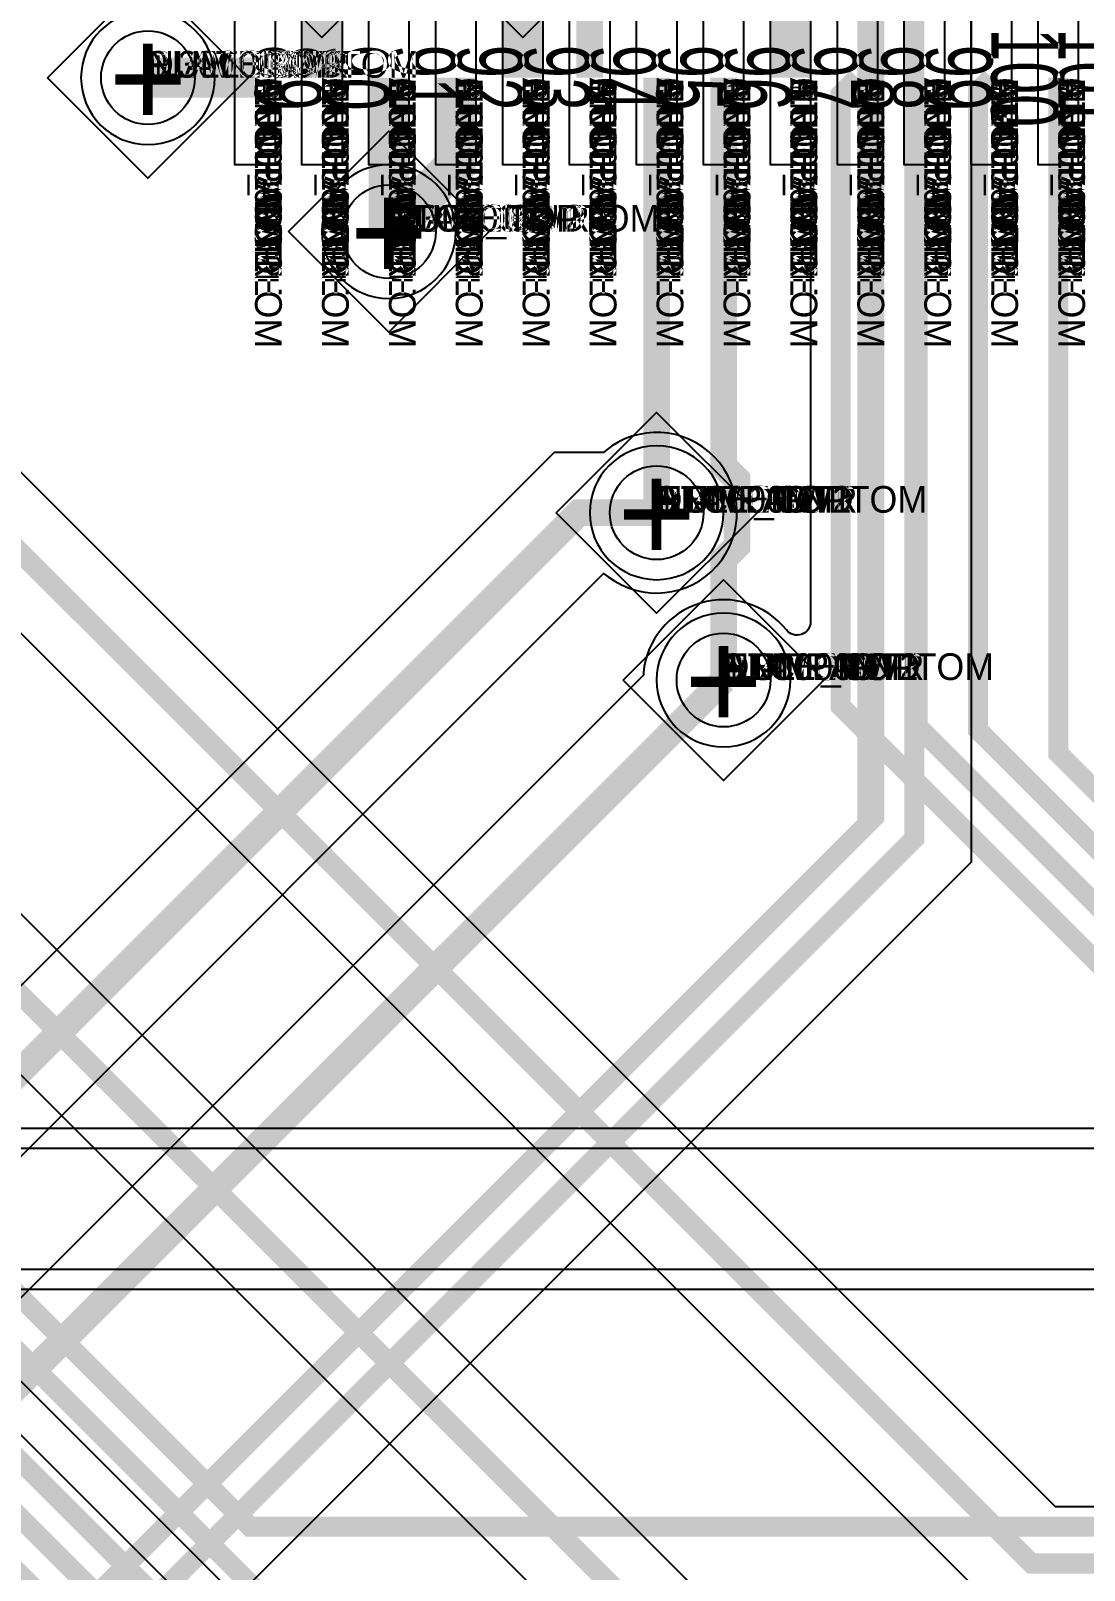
# Model space of a CAD drawing. Extents: x 0 to 323, y 0 to 320.
# Drawn here: x 97.72 to 105.59, y 30.75 to 42.25 of the extents above; entities that cross this region are included whole.
import ezdxf
from ezdxf.enums import TextEntityAlignment as Align

# ---------------------------------------------------------------- set-up
doc = ezdxf.new("R2010")
doc.units = 0
doc.header["$MEASUREMENT"] = 0
doc.layers.get('0').update_dxf_attribs({"linetype": 'CONTINUOUS'})
for name, color, linetype in [('CDN_FIGURES', 7, 'CONTINUOUS'), ('ETCH_BOTTOM', 7, 'CONTINUOUS'), ('ETCH_GND', 3, 'CONTINUOUS'), ('ETCH_INT1', 4, 'CONTINUOUS'), ('ETCH_INT2', 5, 'CONTINUOUS'), ('ETCH_PWR', 6, 'CONTINUOUS'), ('ETCH_TOP', 2, 'CONTINUOUS'), ('MANUFACTURING_NCLEGEND-1-6', 8, 'CONTINUOUS'), ('PACKAGE_GEOMETRY_PIN_NUMBER', 9, 'CONTINUOUS')]:
    doc.layers.add(name, color=color, linetype=linetype)

# ---------------------------------------------------------------- blocks, each defined once
blk = doc.blocks.new('PAD_INFO')
for tag in ['SHAPE_TYPE', 'PAD_HEIGHT', 'PAD_LAYER', 'PAD_TYPE', 'PAD_WIDTH']:
    blk.add_attdef(tag, (0, 0), '', height=0.2)
at = {"flags": 2}
blk.add_attdef('CDN_TYPE', (0, 0), '', height=0.2, dxfattribs=at)
blk = doc.blocks.new('DRILL_INFO')
at = {"flags": 2}
blk.add_attdef('CDN_TYPE', (0, 0), '', height=0.2, dxfattribs=at)
for tag in ['FSHAPE', 'FCHAR', 'DRILL_HEIGHT', 'DIAMETER', 'PLATED', 'DRILL_WIDTH']:
    blk.add_attdef(tag, (0, 0), '', height=0.2)
blk = doc.blocks.new('VIA0700X0300')
at = {"layer": 'ETCH_BOTTOM'}
blk.add_circle((0, 0), 0.35, dxfattribs=at)
at = {"layer": 'ETCH_GND'}
blk.add_circle((0, 0), 0.35, dxfattribs=at)
at = {"layer": 'ETCH_INT1'}
blk.add_circle((0, 0), 0.35, dxfattribs=at)
at = {"layer": 'ETCH_INT2'}
blk.add_circle((0, 0), 0.35, dxfattribs=at)
at = {"layer": 'ETCH_PWR'}
blk.add_circle((0, 0), 0.35, dxfattribs=at)
at = {"layer": 'ETCH_TOP'}
blk.add_circle((0, 0), 0.35, dxfattribs=at)
ref = blk.add_blockref('PAD_INFO', (0, 0))
ref.add_attrib('PAD_LAYER', 'ETCH_TOP', (0, 0), dxfattribs={"height": 0.2})
ref.add_attrib('SHAPE_TYPE', 'NULL', (0, 0), dxfattribs={"height": 0.2})
ref.add_attrib('PAD_TYPE', 'ANTIPAD', (0, 0), dxfattribs={"height": 0.2})
ref.add_attrib('PAD_WIDTH', '0.000000', (0, 0), dxfattribs={"height": 0.2})
ref.add_attrib('PAD_HEIGHT', '0.000000', (0, 0), dxfattribs={"height": 0.2})
ref = blk.add_blockref('PAD_INFO', (0, 0))
ref.add_attrib('PAD_LAYER', 'ETCH_GND', (0, 0), dxfattribs={"height": 0.2})
ref.add_attrib('SHAPE_TYPE', 'NULL', (0, 0), dxfattribs={"height": 0.2})
ref.add_attrib('PAD_TYPE', 'ANTIPAD', (0, 0), dxfattribs={"height": 0.2})
ref.add_attrib('PAD_WIDTH', '0.000000', (0, 0), dxfattribs={"height": 0.2})
ref.add_attrib('PAD_HEIGHT', '0.000000', (0, 0), dxfattribs={"height": 0.2})
ref = blk.add_blockref('PAD_INFO', (0, 0))
ref.add_attrib('PAD_LAYER', 'ETCH_INT1', (0, 0), dxfattribs={"height": 0.2})
ref.add_attrib('SHAPE_TYPE', 'NULL', (0, 0), dxfattribs={"height": 0.2})
ref.add_attrib('PAD_TYPE', 'ANTIPAD', (0, 0), dxfattribs={"height": 0.2})
ref.add_attrib('PAD_WIDTH', '0.000000', (0, 0), dxfattribs={"height": 0.2})
ref.add_attrib('PAD_HEIGHT', '0.000000', (0, 0), dxfattribs={"height": 0.2})
ref = blk.add_blockref('PAD_INFO', (0, 0))
ref.add_attrib('PAD_LAYER', 'ETCH_INT2', (0, 0), dxfattribs={"height": 0.2})
ref.add_attrib('SHAPE_TYPE', 'NULL', (0, 0), dxfattribs={"height": 0.2})
ref.add_attrib('PAD_TYPE', 'ANTIPAD', (0, 0), dxfattribs={"height": 0.2})
ref.add_attrib('PAD_WIDTH', '0.000000', (0, 0), dxfattribs={"height": 0.2})
ref.add_attrib('PAD_HEIGHT', '0.000000', (0, 0), dxfattribs={"height": 0.2})
ref = blk.add_blockref('PAD_INFO', (0, 0))
ref.add_attrib('PAD_LAYER', 'ETCH_PWR', (0, 0), dxfattribs={"height": 0.2})
ref.add_attrib('SHAPE_TYPE', 'NULL', (0, 0), dxfattribs={"height": 0.2})
ref.add_attrib('PAD_TYPE', 'ANTIPAD', (0, 0), dxfattribs={"height": 0.2})
ref.add_attrib('PAD_WIDTH', '0.000000', (0, 0), dxfattribs={"height": 0.2})
ref.add_attrib('PAD_HEIGHT', '0.000000', (0, 0), dxfattribs={"height": 0.2})
ref = blk.add_blockref('PAD_INFO', (0, 0))
ref.add_attrib('PAD_LAYER', 'ETCH_BOTTOM', (0, 0), dxfattribs={"height": 0.2})
ref.add_attrib('SHAPE_TYPE', 'NULL', (0, 0), dxfattribs={"height": 0.2})
ref.add_attrib('PAD_TYPE', 'ANTIPAD', (0, 0), dxfattribs={"height": 0.2})
ref.add_attrib('PAD_WIDTH', '0.000000', (0, 0), dxfattribs={"height": 0.2})
ref.add_attrib('PAD_HEIGHT', '0.000000', (0, 0), dxfattribs={"height": 0.2})
ref = blk.add_blockref('PAD_INFO', (0, 0))
ref.add_attrib('PAD_LAYER', 'ETCH_TOP', (0, 0), dxfattribs={"height": 0.2})
ref.add_attrib('SHAPE_TYPE', 'NULL', (0, 0), dxfattribs={"height": 0.2})
ref.add_attrib('PAD_TYPE', 'THERMAL', (0, 0), dxfattribs={"height": 0.2})
ref.add_attrib('PAD_WIDTH', '0.000000', (0, 0), dxfattribs={"height": 0.2})
ref.add_attrib('PAD_HEIGHT', '0.000000', (0, 0), dxfattribs={"height": 0.2})
ref = blk.add_blockref('PAD_INFO', (0, 0))
ref.add_attrib('PAD_LAYER', 'ETCH_GND', (0, 0), dxfattribs={"height": 0.2})
ref.add_attrib('SHAPE_TYPE', 'NULL', (0, 0), dxfattribs={"height": 0.2})
ref.add_attrib('PAD_TYPE', 'THERMAL', (0, 0), dxfattribs={"height": 0.2})
ref.add_attrib('PAD_WIDTH', '0.000000', (0, 0), dxfattribs={"height": 0.2})
ref.add_attrib('PAD_HEIGHT', '0.000000', (0, 0), dxfattribs={"height": 0.2})
ref = blk.add_blockref('PAD_INFO', (0, 0))
ref.add_attrib('PAD_LAYER', 'ETCH_INT1', (0, 0), dxfattribs={"height": 0.2})
ref.add_attrib('SHAPE_TYPE', 'NULL', (0, 0), dxfattribs={"height": 0.2})
ref.add_attrib('PAD_TYPE', 'THERMAL', (0, 0), dxfattribs={"height": 0.2})
ref.add_attrib('PAD_WIDTH', '0.000000', (0, 0), dxfattribs={"height": 0.2})
ref.add_attrib('PAD_HEIGHT', '0.000000', (0, 0), dxfattribs={"height": 0.2})
ref = blk.add_blockref('PAD_INFO', (0, 0))
ref.add_attrib('PAD_LAYER', 'ETCH_INT2', (0, 0), dxfattribs={"height": 0.2})
ref.add_attrib('SHAPE_TYPE', 'NULL', (0, 0), dxfattribs={"height": 0.2})
ref.add_attrib('PAD_TYPE', 'THERMAL', (0, 0), dxfattribs={"height": 0.2})
ref.add_attrib('PAD_WIDTH', '0.000000', (0, 0), dxfattribs={"height": 0.2})
ref.add_attrib('PAD_HEIGHT', '0.000000', (0, 0), dxfattribs={"height": 0.2})
ref = blk.add_blockref('PAD_INFO', (0, 0))
ref.add_attrib('PAD_LAYER', 'ETCH_PWR', (0, 0), dxfattribs={"height": 0.2})
ref.add_attrib('SHAPE_TYPE', 'NULL', (0, 0), dxfattribs={"height": 0.2})
ref.add_attrib('PAD_TYPE', 'THERMAL', (0, 0), dxfattribs={"height": 0.2})
ref.add_attrib('PAD_WIDTH', '0.000000', (0, 0), dxfattribs={"height": 0.2})
ref.add_attrib('PAD_HEIGHT', '0.000000', (0, 0), dxfattribs={"height": 0.2})
ref = blk.add_blockref('PAD_INFO', (0, 0))
ref.add_attrib('PAD_LAYER', 'ETCH_BOTTOM', (0, 0), dxfattribs={"height": 0.2})
ref.add_attrib('SHAPE_TYPE', 'NULL', (0, 0), dxfattribs={"height": 0.2})
ref.add_attrib('PAD_TYPE', 'THERMAL', (0, 0), dxfattribs={"height": 0.2})
ref.add_attrib('PAD_WIDTH', '0.000000', (0, 0), dxfattribs={"height": 0.2})
ref.add_attrib('PAD_HEIGHT', '0.000000', (0, 0), dxfattribs={"height": 0.2})
ref = blk.add_blockref('PAD_INFO', (0, 0))
ref.add_attrib('PAD_LAYER', 'ETCH_TOP', (0, 0), dxfattribs={"height": 0.2})
ref.add_attrib('SHAPE_TYPE', 'CIRCLE', (0, 0), dxfattribs={"height": 0.2})
ref.add_attrib('PAD_TYPE', 'REGULAR', (0, 0), dxfattribs={"height": 0.2})
ref.add_attrib('PAD_WIDTH', '0.700000', (0, 0), dxfattribs={"height": 0.2})
ref.add_attrib('PAD_HEIGHT', '0.700000', (0, 0), dxfattribs={"height": 0.2})
ref = blk.add_blockref('PAD_INFO', (0, 0))
ref.add_attrib('PAD_LAYER', 'ETCH_GND', (0, 0), dxfattribs={"height": 0.2})
ref.add_attrib('SHAPE_TYPE', 'CIRCLE', (0, 0), dxfattribs={"height": 0.2})
ref.add_attrib('PAD_TYPE', 'REGULAR', (0, 0), dxfattribs={"height": 0.2})
ref.add_attrib('PAD_WIDTH', '0.700000', (0, 0), dxfattribs={"height": 0.2})
ref.add_attrib('PAD_HEIGHT', '0.700000', (0, 0), dxfattribs={"height": 0.2})
ref = blk.add_blockref('PAD_INFO', (0, 0))
ref.add_attrib('PAD_LAYER', 'ETCH_INT1', (0, 0), dxfattribs={"height": 0.2})
ref.add_attrib('SHAPE_TYPE', 'CIRCLE', (0, 0), dxfattribs={"height": 0.2})
ref.add_attrib('PAD_TYPE', 'REGULAR', (0, 0), dxfattribs={"height": 0.2})
ref.add_attrib('PAD_WIDTH', '0.700000', (0, 0), dxfattribs={"height": 0.2})
ref.add_attrib('PAD_HEIGHT', '0.700000', (0, 0), dxfattribs={"height": 0.2})
ref = blk.add_blockref('PAD_INFO', (0, 0))
ref.add_attrib('PAD_LAYER', 'ETCH_INT2', (0, 0), dxfattribs={"height": 0.2})
ref.add_attrib('SHAPE_TYPE', 'CIRCLE', (0, 0), dxfattribs={"height": 0.2})
ref.add_attrib('PAD_TYPE', 'REGULAR', (0, 0), dxfattribs={"height": 0.2})
ref.add_attrib('PAD_WIDTH', '0.700000', (0, 0), dxfattribs={"height": 0.2})
ref.add_attrib('PAD_HEIGHT', '0.700000', (0, 0), dxfattribs={"height": 0.2})
ref = blk.add_blockref('PAD_INFO', (0, 0))
ref.add_attrib('PAD_LAYER', 'ETCH_PWR', (0, 0), dxfattribs={"height": 0.2})
ref.add_attrib('SHAPE_TYPE', 'CIRCLE', (0, 0), dxfattribs={"height": 0.2})
ref.add_attrib('PAD_TYPE', 'REGULAR', (0, 0), dxfattribs={"height": 0.2})
ref.add_attrib('PAD_WIDTH', '0.700000', (0, 0), dxfattribs={"height": 0.2})
ref.add_attrib('PAD_HEIGHT', '0.700000', (0, 0), dxfattribs={"height": 0.2})
ref = blk.add_blockref('PAD_INFO', (0, 0))
ref.add_attrib('PAD_LAYER', 'ETCH_BOTTOM', (0, 0), dxfattribs={"height": 0.2})
ref.add_attrib('SHAPE_TYPE', 'CIRCLE', (0, 0), dxfattribs={"height": 0.2})
ref.add_attrib('PAD_TYPE', 'REGULAR', (0, 0), dxfattribs={"height": 0.2})
ref.add_attrib('PAD_WIDTH', '0.700000', (0, 0), dxfattribs={"height": 0.2})
ref.add_attrib('PAD_HEIGHT', '0.700000', (0, 0), dxfattribs={"height": 0.2})
ref = blk.add_blockref('DRILL_INFO', (0, 0))
ref.add_attrib('DIAMETER', '0.300000', (0, 0), dxfattribs={"height": 0.2})
ref.add_attrib('PLATED', 'PLATED', (0, 0), dxfattribs={"height": 0.2})
ref.add_attrib('FSHAPE', 'DIAMOND', (0, 0), dxfattribs={"height": 0.2})
ref.add_attrib('FCHAR', '+', (0, 0), dxfattribs={"height": 0.2})
ref.add_attrib('DRILL_WIDTH', '1.500000', (0, 0), dxfattribs={"height": 0.2})
ref.add_attrib('DRILL_HEIGHT', '1.500000', (0, 0), dxfattribs={"height": 0.2})
for tag in ['CDN_TYPE', 'PIN']:
    blk.add_attdef(tag, (0, 0), '', height=0.2)
at = {"flags": 2}
for tag in ['PSTKNAME', 'BBV']:
    blk.add_attdef(tag, (0, 0), '', height=0.2, dxfattribs=at)
blk = doc.blocks.new('FIGURE_DIAMOND')
at = {"layer": 'CDN_FIGURES'}
blk.add_lwpolyline([(-0.5, 0), (0, 0.5), (0.5, 0), (0, -0.5)], close=True, dxfattribs=at)
blk = doc.blocks.new('RC1300X0300TS')
at = {"layer": 'ETCH_TOP'}
blk.add_lwpolyline([(-0.65, -0.15), (-0.65, 0.15), (0.65, 0.15), (0.65, -0.15)], close=True, dxfattribs=at)
ref = blk.add_blockref('PAD_INFO', (0, 0))
ref.add_attrib('PAD_LAYER', 'ETCH_TOP', (0, 0), dxfattribs={"height": 0.2})
ref.add_attrib('SHAPE_TYPE', 'NULL', (0, 0), dxfattribs={"height": 0.2})
ref.add_attrib('PAD_TYPE', 'ANTIPAD', (0, 0), dxfattribs={"height": 0.2})
ref.add_attrib('PAD_WIDTH', '0.000000', (0, 0), dxfattribs={"height": 0.2})
ref.add_attrib('PAD_HEIGHT', '0.000000', (0, 0), dxfattribs={"height": 0.2})
ref = blk.add_blockref('PAD_INFO', (0, 0))
ref.add_attrib('PAD_LAYER', 'ETCH_GND', (0, 0), dxfattribs={"height": 0.2})
ref.add_attrib('SHAPE_TYPE', 'NULL', (0, 0), dxfattribs={"height": 0.2})
ref.add_attrib('PAD_TYPE', 'ANTIPAD', (0, 0), dxfattribs={"height": 0.2})
ref.add_attrib('PAD_WIDTH', '0.000000', (0, 0), dxfattribs={"height": 0.2})
ref.add_attrib('PAD_HEIGHT', '0.000000', (0, 0), dxfattribs={"height": 0.2})
ref = blk.add_blockref('PAD_INFO', (0, 0))
ref.add_attrib('PAD_LAYER', 'ETCH_INT1', (0, 0), dxfattribs={"height": 0.2})
ref.add_attrib('SHAPE_TYPE', 'NULL', (0, 0), dxfattribs={"height": 0.2})
ref.add_attrib('PAD_TYPE', 'ANTIPAD', (0, 0), dxfattribs={"height": 0.2})
ref.add_attrib('PAD_WIDTH', '0.000000', (0, 0), dxfattribs={"height": 0.2})
ref.add_attrib('PAD_HEIGHT', '0.000000', (0, 0), dxfattribs={"height": 0.2})
ref = blk.add_blockref('PAD_INFO', (0, 0))
ref.add_attrib('PAD_LAYER', 'ETCH_INT2', (0, 0), dxfattribs={"height": 0.2})
ref.add_attrib('SHAPE_TYPE', 'NULL', (0, 0), dxfattribs={"height": 0.2})
ref.add_attrib('PAD_TYPE', 'ANTIPAD', (0, 0), dxfattribs={"height": 0.2})
ref.add_attrib('PAD_WIDTH', '0.000000', (0, 0), dxfattribs={"height": 0.2})
ref.add_attrib('PAD_HEIGHT', '0.000000', (0, 0), dxfattribs={"height": 0.2})
ref = blk.add_blockref('PAD_INFO', (0, 0))
ref.add_attrib('PAD_LAYER', 'ETCH_PWR', (0, 0), dxfattribs={"height": 0.2})
ref.add_attrib('SHAPE_TYPE', 'NULL', (0, 0), dxfattribs={"height": 0.2})
ref.add_attrib('PAD_TYPE', 'ANTIPAD', (0, 0), dxfattribs={"height": 0.2})
ref.add_attrib('PAD_WIDTH', '0.000000', (0, 0), dxfattribs={"height": 0.2})
ref.add_attrib('PAD_HEIGHT', '0.000000', (0, 0), dxfattribs={"height": 0.2})
ref = blk.add_blockref('PAD_INFO', (0, 0))
ref.add_attrib('PAD_LAYER', 'ETCH_BOTTOM', (0, 0), dxfattribs={"height": 0.2})
ref.add_attrib('SHAPE_TYPE', 'NULL', (0, 0), dxfattribs={"height": 0.2})
ref.add_attrib('PAD_TYPE', 'ANTIPAD', (0, 0), dxfattribs={"height": 0.2})
ref.add_attrib('PAD_WIDTH', '0.000000', (0, 0), dxfattribs={"height": 0.2})
ref.add_attrib('PAD_HEIGHT', '0.000000', (0, 0), dxfattribs={"height": 0.2})
ref = blk.add_blockref('PAD_INFO', (0, 0))
ref.add_attrib('PAD_LAYER', 'ETCH_TOP', (0, 0), dxfattribs={"height": 0.2})
ref.add_attrib('SHAPE_TYPE', 'NULL', (0, 0), dxfattribs={"height": 0.2})
ref.add_attrib('PAD_TYPE', 'THERMAL', (0, 0), dxfattribs={"height": 0.2})
ref.add_attrib('PAD_WIDTH', '0.000000', (0, 0), dxfattribs={"height": 0.2})
ref.add_attrib('PAD_HEIGHT', '0.000000', (0, 0), dxfattribs={"height": 0.2})
ref = blk.add_blockref('PAD_INFO', (0, 0))
ref.add_attrib('PAD_LAYER', 'ETCH_GND', (0, 0), dxfattribs={"height": 0.2})
ref.add_attrib('SHAPE_TYPE', 'NULL', (0, 0), dxfattribs={"height": 0.2})
ref.add_attrib('PAD_TYPE', 'THERMAL', (0, 0), dxfattribs={"height": 0.2})
ref.add_attrib('PAD_WIDTH', '0.000000', (0, 0), dxfattribs={"height": 0.2})
ref.add_attrib('PAD_HEIGHT', '0.000000', (0, 0), dxfattribs={"height": 0.2})
ref = blk.add_blockref('PAD_INFO', (0, 0))
ref.add_attrib('PAD_LAYER', 'ETCH_INT1', (0, 0), dxfattribs={"height": 0.2})
ref.add_attrib('SHAPE_TYPE', 'NULL', (0, 0), dxfattribs={"height": 0.2})
ref.add_attrib('PAD_TYPE', 'THERMAL', (0, 0), dxfattribs={"height": 0.2})
ref.add_attrib('PAD_WIDTH', '0.000000', (0, 0), dxfattribs={"height": 0.2})
ref.add_attrib('PAD_HEIGHT', '0.000000', (0, 0), dxfattribs={"height": 0.2})
ref = blk.add_blockref('PAD_INFO', (0, 0))
ref.add_attrib('PAD_LAYER', 'ETCH_INT2', (0, 0), dxfattribs={"height": 0.2})
ref.add_attrib('SHAPE_TYPE', 'NULL', (0, 0), dxfattribs={"height": 0.2})
ref.add_attrib('PAD_TYPE', 'THERMAL', (0, 0), dxfattribs={"height": 0.2})
ref.add_attrib('PAD_WIDTH', '0.000000', (0, 0), dxfattribs={"height": 0.2})
ref.add_attrib('PAD_HEIGHT', '0.000000', (0, 0), dxfattribs={"height": 0.2})
ref = blk.add_blockref('PAD_INFO', (0, 0))
ref.add_attrib('PAD_LAYER', 'ETCH_PWR', (0, 0), dxfattribs={"height": 0.2})
ref.add_attrib('SHAPE_TYPE', 'NULL', (0, 0), dxfattribs={"height": 0.2})
ref.add_attrib('PAD_TYPE', 'THERMAL', (0, 0), dxfattribs={"height": 0.2})
ref.add_attrib('PAD_WIDTH', '0.000000', (0, 0), dxfattribs={"height": 0.2})
ref.add_attrib('PAD_HEIGHT', '0.000000', (0, 0), dxfattribs={"height": 0.2})
ref = blk.add_blockref('PAD_INFO', (0, 0))
ref.add_attrib('PAD_LAYER', 'ETCH_BOTTOM', (0, 0), dxfattribs={"height": 0.2})
ref.add_attrib('SHAPE_TYPE', 'NULL', (0, 0), dxfattribs={"height": 0.2})
ref.add_attrib('PAD_TYPE', 'THERMAL', (0, 0), dxfattribs={"height": 0.2})
ref.add_attrib('PAD_WIDTH', '0.000000', (0, 0), dxfattribs={"height": 0.2})
ref.add_attrib('PAD_HEIGHT', '0.000000', (0, 0), dxfattribs={"height": 0.2})
ref = blk.add_blockref('PAD_INFO', (0, 0))
ref.add_attrib('PAD_LAYER', 'ETCH_TOP', (0, 0), dxfattribs={"height": 0.2})
ref.add_attrib('SHAPE_TYPE', 'RECTANGLE', (0, 0), dxfattribs={"height": 0.2})
ref.add_attrib('PAD_TYPE', 'REGULAR', (0, 0), dxfattribs={"height": 0.2})
ref.add_attrib('PAD_WIDTH', '1.300000', (0, 0), dxfattribs={"height": 0.2})
ref.add_attrib('PAD_HEIGHT', '0.300000', (0, 0), dxfattribs={"height": 0.2})
ref = blk.add_blockref('PAD_INFO', (0, 0))
ref.add_attrib('PAD_LAYER', 'ETCH_GND', (0, 0), dxfattribs={"height": 0.2})
ref.add_attrib('SHAPE_TYPE', 'NULL', (0, 0), dxfattribs={"height": 0.2})
ref.add_attrib('PAD_TYPE', 'REGULAR', (0, 0), dxfattribs={"height": 0.2})
ref.add_attrib('PAD_WIDTH', '0.000000', (0, 0), dxfattribs={"height": 0.2})
ref.add_attrib('PAD_HEIGHT', '0.000000', (0, 0), dxfattribs={"height": 0.2})
ref = blk.add_blockref('PAD_INFO', (0, 0))
ref.add_attrib('PAD_LAYER', 'ETCH_INT1', (0, 0), dxfattribs={"height": 0.2})
ref.add_attrib('SHAPE_TYPE', 'NULL', (0, 0), dxfattribs={"height": 0.2})
ref.add_attrib('PAD_TYPE', 'REGULAR', (0, 0), dxfattribs={"height": 0.2})
ref.add_attrib('PAD_WIDTH', '0.000000', (0, 0), dxfattribs={"height": 0.2})
ref.add_attrib('PAD_HEIGHT', '0.000000', (0, 0), dxfattribs={"height": 0.2})
ref = blk.add_blockref('PAD_INFO', (0, 0))
ref.add_attrib('PAD_LAYER', 'ETCH_INT2', (0, 0), dxfattribs={"height": 0.2})
ref.add_attrib('SHAPE_TYPE', 'NULL', (0, 0), dxfattribs={"height": 0.2})
ref.add_attrib('PAD_TYPE', 'REGULAR', (0, 0), dxfattribs={"height": 0.2})
ref.add_attrib('PAD_WIDTH', '0.000000', (0, 0), dxfattribs={"height": 0.2})
ref.add_attrib('PAD_HEIGHT', '0.000000', (0, 0), dxfattribs={"height": 0.2})
ref = blk.add_blockref('PAD_INFO', (0, 0))
ref.add_attrib('PAD_LAYER', 'ETCH_PWR', (0, 0), dxfattribs={"height": 0.2})
ref.add_attrib('SHAPE_TYPE', 'NULL', (0, 0), dxfattribs={"height": 0.2})
ref.add_attrib('PAD_TYPE', 'REGULAR', (0, 0), dxfattribs={"height": 0.2})
ref.add_attrib('PAD_WIDTH', '0.000000', (0, 0), dxfattribs={"height": 0.2})
ref.add_attrib('PAD_HEIGHT', '0.000000', (0, 0), dxfattribs={"height": 0.2})
ref = blk.add_blockref('PAD_INFO', (0, 0))
ref.add_attrib('PAD_LAYER', 'ETCH_BOTTOM', (0, 0), dxfattribs={"height": 0.2})
ref.add_attrib('SHAPE_TYPE', 'NULL', (0, 0), dxfattribs={"height": 0.2})
ref.add_attrib('PAD_TYPE', 'REGULAR', (0, 0), dxfattribs={"height": 0.2})
ref.add_attrib('PAD_WIDTH', '0.000000', (0, 0), dxfattribs={"height": 0.2})
ref.add_attrib('PAD_HEIGHT', '0.000000', (0, 0), dxfattribs={"height": 0.2})
ref = blk.add_blockref('DRILL_INFO', (0, 0))
ref.add_attrib('DIAMETER', '0.000000', (0, 0), dxfattribs={"height": 0.2})
ref.add_attrib('PLATED', 'PLATED', (0, 0), dxfattribs={"height": 0.2})
ref.add_attrib('FSHAPE', 'NULL', (0, 0), dxfattribs={"height": 0.2})
ref.add_attrib('DRILL_WIDTH', '0.000000', (0, 0), dxfattribs={"height": 0.2})
ref.add_attrib('DRILL_HEIGHT', '0.000000', (0, 0), dxfattribs={"height": 0.2})
for tag in ['CDN_TYPE', 'PIN']:
    blk.add_attdef(tag, (0, 0), '', height=0.2)
at = {"flags": 2}
for tag in ['PSTKNAME', 'BBV']:
    blk.add_attdef(tag, (0, 0), '', height=0.2, dxfattribs=at)
blk = doc.blocks.new('LQFP176')
at = {"layer": 'ETCH_TOP'}
for p in [(12.7, -10.75), (12.7, -5.75), (12.7, -6.25), (12.7, -6.75), (12.7, -7.25), (12.7, -7.75), (12.7, -8.25), (12.7, -8.75), (12.7, -9.25), (12.7, -9.75), (12.7, -10.25), (12.7, -4.75), (12.7, -5.25)]:
    blk.add_blockref('RC1300X0300TS', p, dxfattribs=at)
at = {"flags": 2}
for tag in ['SYMBOL_TYPE', 'CDN_TYPE', 'REFDES']:
    blk.add_attdef(tag, (0, 0), '', height=0.2, dxfattribs=at)

msp = doc.modelspace()

# ---------------------------------------------------------------- linework, layer by layer
at = {"layer": 'ETCH_BOTTOM'}
for points, format in [([(103.106, 76.338, 0.15, 0.15, 0), (103.106, 52.814, 0.15, 0.15, 0), (101.425, 51.133, 0.15, 0.15, 0), (101.425, 47.062, 0.15, 0.15, 0), (101.611, 46.876, 0.15, 0.15, 0), (102.325, 46.162, 0.15, 0.15, 0), (102.325, 44.962, 0.15, 0.15, 0), (102.662, 44.625, 0.15, 0.15, 0), (103.133, 44.625, 0.15, 0.15, 0), (104.325, 43.433, 0.15, 0.15, 0), (104.325, 36.215, 0.15, 0.15, 0), (95.65, 27.54, 0.15, 0.15, 0), (86.16, 27.54, 0.15, 0.15, 0), (85.585, 26.965, 0.15, 0.15, 0)], "xyseb"), ([(86.425, 16.912, 0.15, 0.15, 0), (86.425, 18.975, 0.15, 0.15, 0), (84.71, 20.69, 0.15, 0.15, 0), (84.71, 29.223, 0.15, 0.15, 0), (85.562, 30.075, 0.15, 0.15, 0), (97.725, 30.075, 0.15, 0.15, 0), (104, 36.35, 0.2, 0.2, 0), (104, 43.299, 0.2, 0.2, 0), (102.999, 44.3, 0.2, 0.2, 0), (102.527, 44.3, 0.2, 0.2, 0), (101.1, 45.727, 0.2, 0.2, 0), (101.1, 51.7, 0.2, 0.2, 0), (101.76, 52.36, 0.2, 0.2, 0), (101.76, 61.868, 0.2, 0.2, 0), (100.328, 63.3, 0.2, 0.2, 0), (99.45, 63.3, 0.2, 0.2, 0)], "xyseb"), ([(106.04, 45.8), (105.19, 44.95), (103.654, 44.95, 0.668179), (103.583, 44.777), (104.75, 43.609), (104.75, 36.039), (95.826, 27.115)], "xyb"), ([(103.55, 43.112), (103.55, 37.837, -0.709653), (103.369, 37.774, 0.675317), (102.302, 37.456), (102.301, 37.437), (95.714, 30.85)], "xyb"), ([(97.256, 33.45), (102.004, 38.197), (102.039, 38.171, 2.065833), (102.017, 39.112), (102.003, 39.1), (101.634, 39.1), (96.884, 34.35)], "xyb"), ([(67.75, 4.58, 0.2, 0.2, 0), (77.77, 14.6, 0.2, 0.2, 0), (78.449, 14.6, 0.2, 0.2, 0), (78.8, 14.951, 0.2, 0.2, 0), (78.8, 24.268, 0.2, 0.2, 0), (88.432, 33.9, 0.2, 0.2, 0), (97.07, 33.9, 0.2, 0.2, 0), (101.82, 38.65, 0.2, 0.2, 0), (102.4, 38.65, 0.2, 0.2, 0)], "xyseb"), ([(102.9, 37.4, 0.2, 0.2, 0), (95.9, 30.4, 0.2, 0.2, 0), (85.427, 30.4, 0.2, 0.2, 0), (80.15, 25.123, 0.2, 0.2, 0), (80.15, 10.151, 0.2, 0.2, 0), (79.799, 9.8, 0.2, 0.2, 0), (78.97, 9.8, 0.2, 0.2, 0), (73.75, 4.58, 0.2, 0.2, 0)], "xyseb")]:
    msp.add_lwpolyline(points, format=format, dxfattribs=at)
at = {"layer": 'ETCH_GND'}
for points in [[(102.9, 38.65, 1), (101.9, 38.65, 1)], [(103.4, 37.4, 1), (102.4, 37.4, 1)]]:
    msp.add_lwpolyline(points, format="xyb", close=True, dxfattribs=at)
at = {"layer": 'ETCH_INT1'}
for points in [[(134.8, 34.05), (117.602, 34.05), (117.598, 34.096, 0.91207), (116.602, 34.096), (116.598, 34.05), (91.89, 34.05, -0.609283), (91.808, 34.21, 1.938258), (90.993, 34.21, -0.609283), (90.91, 34.05), (85.25, 34.05), (85.25, 45.6), (82.95, 47.9)], [(134.95, 33.9), (117.682, 33.9), (117.671, 33.865, -0.726862), (116.529, 33.865), (116.518, 33.9), (85.159, 33.9), (85.159, 33.668, 0.446905), (85.302, 33.621, -0.575387), (86.2, 33.101, 0.413636), (86.302, 33), (87.957, 33), (87.966, 33.039, -0.789859), (89.134, 33.039), (89.143, 33), (94.718, 33), (94.73, 33.008, -0.288451), (95.37, 33.008), (95.382, 33), (135.388, 33)], [(73.809, 32.85), (85.166, 32.85), (85.181, 32.827, 0.541981), (86.019, 32.827), (86.034, 32.85), (88.051, 32.85), (88.058, 32.809, 0.831244), (89.042, 32.809), (89.049, 32.85), (94.502, 32.85, -0.545308), (94.595, 32.707, 1.552073), (95.505, 32.707, -0.545308), (95.598, 32.85), (135.45, 32.85)]]:
    msp.add_lwpolyline(points, format="xyb", dxfattribs=at)
for points in [[(99.1, 41.9, 1), (98.1, 41.9, 1)], [(100.9, 40.75, 1), (99.9, 40.75, 1)], [(102.9, 38.65, 1), (101.9, 38.65, 1)], [(103.4, 37.4, 1), (102.4, 37.4, 1)]]:
    msp.add_lwpolyline(points, format="xyb", close=True, dxfattribs=at)
at = {"layer": 'ETCH_INT2'}
for points, format in [([(86.796, 53.954, 0.15, 0.15, 0), (84.691, 53.954, 0.15, 0.15, 0), (82.62, 56.025, 0.15, 0.15, 0), (81.962, 56.025, 0.15, 0.15, 0), (81.625, 55.688, 0.15, 0.15, 0), (81.625, 54.12, 0.15, 0.15, 0), (83.029, 52.716, 0.15, 0.15, 0), (84.22, 51.525, 0.15, 0.15, 0), (86.538, 51.525, 0.15, 0.15, 0), (89.075, 48.988, 0.15, 0.15, 0), (89.075, 40.513, 0.15, 0.15, 0), (91.388, 38.2, 0.15, 0.15, 0), (94.5, 38.2, 0.15, 0.15, 0), (109.356, 23.344, 0.15, 0.15, 0), (119.807, 23.344, 0.15, 0.15, 0), (129.116, 14.035, 0.15, 0.15, 0), (163.006, 14.035, 0.15, 0.15, 0), (165.5, 16.529, 0.15, 0.15, 0), (165.5, 46.963, 0.15, 0.15, 0), (185.437, 66.9, 0.15, 0.15, 0), (185.473, 66.9, 0.15, 0.15, 0), (188.045, 69.472, 0.15, 0.15, 0), (188.045, 77.185, 0.15, 0.15, 0), (184.23, 81, 0.15, 0.15, 0)], "xyseb"), ([(115.988, 78.7), (103.963, 66.675), (92.664, 66.675), (92.652, 66.668, -0.15332), (92.36, 66.602, 0.438438), (92.25, 66.501), (92.25, 62.933, 0.489187), (92.376, 62.835, -0.794927), (92.824, 61.969, 0.437934), (92.818, 61.82), (98.788, 55.85), (99.014, 55.85), (101.2, 53.664), (101.2, 46.286), (98.564, 43.65), (98.338, 43.65), (94.336, 39.648, 0.668179), (94.408, 39.475), (97.126, 39.475), (105.376, 31.225), (120.62, 31.225), (134.845, 17)], "xyb"), ([(184.23, 75.5, 0.15, 0.15, 0), (184.23, 73.23, 0.15, 0.15, 0), (164.3, 53.3, 0.15, 0.15, 0), (164.3, 17.869, 0.15, 0.15, 0), (163.006, 16.575, 0.15, 0.15, 0), (134.669, 16.575, 0.15, 0.15, 0), (120.444, 30.8, 0.15, 0.15, 0), (105.2, 30.8, 0.15, 0.15, 0), (96.95, 39.05, 0.15, 0.15, 0), (90.963, 39.05, 0.15, 0.15, 0), (89.375, 40.638, 0.15, 0.15, 0), (89.375, 49.112, 0.15, 0.15, 0), (86.662, 51.825, 0.15, 0.15, 0), (85.825, 51.825, 0.15, 0.15, 0), (82.2, 55.45, 0.15, 0.15, 0)], "xyseb"), ([(66.75, 70.05, 0.15, 0.15, 0), (67.025, 69.775, 0.15, 0.15, 0), (67.025, 69.113, 0.15, 0.15, 0), (69.041, 67.097, 0.15, 0.15, 0), (69.916, 67.097, 0.15, 0.15, 0), (74.029, 62.984, 0.15, 0.15, 0), (74.029, 61.216, 0.15, 0.15, 0), (79.3, 55.945, 0.15, 0.15, 0), (79.3, 53.387, 0.15, 0.15, 0), (83.658, 49.029, 0.15, 0.15, 0), (84.934, 49.029, 0.15, 0.15, 0), (87.154, 46.81, 0.15, 0.15, 0), (88.358, 45.605, 0.15, 0.15, 0), (88.358, 40.382, 0.15, 0.15, 0), (91.14, 37.6, 0.15, 0.15, 0), (91.188, 37.6, 0.15, 0.15, 0), (98.957, 29.831, 0.15, 0.15, 0), (98.957, 20.919, 0.15, 0.15, 0), (98.519, 20.481, 0.15, 0.15, 0), (98.258, 20.481, 0.15, 0.15, 0), (97.87, 20.093, 0.15, 0.15, 0), (97.87, 17.975, 0.15, 0.15, 0), (98.47, 17.375, 0.15, 0.15, 0)], "xyseb"), ([(67.2, 65.95, 0.15, 0.15, 0), (75.55, 57.6, 0.15, 0.15, 0), (75.55, 56.55, 0.15, 0.15, 0), (83.071, 49.029, 0.15, 0.15, 0), (83.071, 48.216, 0.15, 0.15, 0), (87.362, 43.925, 0.15, 0.15, 0), (87.538, 43.925, 0.15, 0.15, 0), (88.058, 43.406, 0.15, 0.15, 0), (88.058, 40.258, 0.15, 0.15, 0), (91.015, 37.3, 0.15, 0.15, 0), (91.063, 37.3, 0.15, 0.15, 0), (98.1, 30.263, 0.15, 0.15, 0), (98.1, 26.9, 0.15, 0.15, 0)], "xyseb"), ([(83.35, 51.45, 0.15, 0.15, 0), (88.775, 46.025, 0.15, 0.15, 0), (88.775, 40.389, 0.15, 0.15, 0), (91.264, 37.9, 0.15, 0.15, 0), (91.312, 37.9, 0.15, 0.15, 0), (99.257, 29.955, 0.15, 0.15, 0), (99.257, 19.854, 0.15, 0.15, 0), (98.445, 19.042, 0.15, 0.15, 0), (98.445, 18.75, 0.15, 0.15, 0)], "xyseb"), ([(109.18, 22.919), (94.324, 37.775), (92.283, 37.775, 0.668179), (92.211, 37.602), (99.682, 30.131)], "xyb")]:
    msp.add_lwpolyline(points, format=format, dxfattribs=at)
for points in [[(102.9, 38.65, 1), (101.9, 38.65, 1)], [(129.292, 14.46), (119.983, 23.769), (109.532, 23.769), (94.849, 38.452, -0.668179), (94.921, 38.625), (96.774, 38.625), (105.024, 30.375), (120.268, 30.375), (134.493, 16.15), (159.119, 16.15, -0.669693), (159.19, 15.976, 0.333612), (158.99, 14.61, -0.569164), (158.901, 14.46)], [(103.4, 37.4, 1), (102.4, 37.4, 1)]]:
    msp.add_lwpolyline(points, format="xyb", close=True, dxfattribs=at)
at = {"layer": 'ETCH_PWR'}
for points in [[(99.1, 41.9, 1), (98.1, 41.9, 1)], [(100.9, 40.75, 1), (99.9, 40.75, 1)], [(102.9, 38.65, 1), (101.9, 38.65, 1)], [(103.4, 37.4, 1), (102.4, 37.4, 1)]]:
    msp.add_lwpolyline(points, format="xyb", close=True, dxfattribs=at)
at = {"layer": 'ETCH_TOP'}
for points, format in [([(84.928, 56.454, 0.15, 0.15, 0), (85.696, 56.454, 0.15, 0.15, 0), (89.325, 52.825, 0.15, 0.15, 0), (89.325, 41.112, 0.15, 0.15, 0), (99.362, 31.075, 0.15, 0.15, 0), (141.088, 31.075, 0.15, 0.15, 0), (155.01, 44.997, 0.15, 0.15, 0), (155.01, 49.861, 0.15, 0.15, 0), (159.698, 54.549, 0.15, 0.15, 0), (174.749, 54.549, 0.15, 0.15, 0), (184.85, 64.65, 0.15, 0.15, 0)], "xyseb"), ([(84.928, 53.454, 0.15, 0.15, 0), (86.483, 53.454, 0.15, 0.15, 0), (86.637, 53.3, 0.15, 0.15, 0), (87.737, 53.3, 0.15, 0.15, 0), (89.025, 52.013, 0.15, 0.15, 0), (89.025, 40.987, 0.15, 0.15, 0), (100.963, 29.05, 0.15, 0.15, 0), (101.74, 29.05, 0.15, 0.15, 0), (110.979, 19.811, 0.15, 0.15, 0), (110.979, 19.61, 0.15, 0.15, 0), (111.939, 18.65, 0.15, 0.15, 0), (113.316, 18.65, 0.15, 0.15, 0), (113.321, 18.645, 0.2, 0.2, 0), (114.605, 18.645, 0.2, 0.2, 0)], "xyseb"), ([(137.44, 46.8, 0.15, 0.15, 0), (136.409, 46.8, 0.15, 0.15, 0), (121.884, 32.275, 0.15, 0.15, 0), (109.978, 32.275, 0.15, 0.15, 0), (105.4, 36.853, 0.15, 0.15, 0), (105.4, 41.9, 0.15, 0.15, 0)], "xyseb"), ([(102.9, 45.2, 0.2, 0.2, 0), (102.9, 43.601, 0.2, 0.2, 0), (101.9, 42.601, 0.2, 0.2, 0), (101.9, 41.9, 0.2, 0.2, 0)], "xyseb"), ([(104.9, 41.9, 0.15, 0.15, 0), (104.8, 41.8, 0.15, 0.15, 0), (104.8, 37.028, 0.15, 0.15, 0), (109.853, 31.975, 0.15, 0.15, 0), (122.125, 31.975, 0.15, 0.15, 0), (135.35, 45.2, 0.15, 0.15, 0), (137.44, 45.2, 0.15, 0.15, 0)], "xyseb"), ([(104.4, 41.9, 0.15, 0.15, 0), (104.35, 41.85, 0.15, 0.15, 0), (104.35, 37.054, 0.15, 0.15, 0), (109.729, 31.675, 0.15, 0.15, 0), (122.675, 31.675, 0.15, 0.15, 0), (135.4, 44.4, 0.15, 0.15, 0), (137.44, 44.4, 0.15, 0.15, 0)], "xyseb"), ([(103.4, 41.9, 0.3, 0.3, 0), (103.4, 43.05, 0.3, 0.3, 0)], "xyseb"), ([(99.9, 41.9, 0.3, 0.3, 0), (99.9, 42.95, 0.3, 0.3, 0)], "xyseb"), ([(101.4, 41.9, 0.3, 0.3, 0), (101.4, 42.95, 0.3, 0.3, 0)], "xyseb"), ([(137.44, 42.8, 0.15, 0.15, 0), (136.7, 42.8, 0.15, 0.15, 0), (125.275, 31.375, 0.15, 0.15, 0), (109.605, 31.375, 0.15, 0.15, 0), (103.775, 37.205, 0.15, 0.15, 0), (103.775, 41.775, 0.15, 0.15, 0), (103.9, 41.9, 0.15, 0.15, 0)], "xyseb"), ([(99.4, 41.9, 0.3, 0.3, 0), (98.6, 41.9, 0.3, 0.3, 0)], "xyseb"), ([(100.9, 41.9, 0.3, 0.3, 0), (100.9, 41.25, 0.3, 0.3, 0), (100.4, 40.75, 0.3, 0.3, 0)], "xyseb"), ([(100.4, 41.9, 0.3, 0.3, 0), (100.4, 40.75, 0.3, 0.3, 0)], "xyseb"), ([(102.4, 41.9, 0.2, 0.2, 0), (102.4, 38.65, 0.2, 0.2, 0)], "xyseb"), ([(102.9, 41.9, 0.2, 0.2, 0), (102.9, 38.999, 0.2, 0.2, 0), (103, 38.899, 0.2, 0.2, 0), (103, 38.401, 0.2, 0.2, 0), (102.9, 38.301, 0.2, 0.2, 0), (102.9, 37.4, 0.2, 0.2, 0)], "xyseb"), ([(93, 30.473), (93, 35.964), (89.379, 39.586, -0.668179), (89.45, 39.759), (89.652, 39.759), (100.786, 28.625)], "xyb")]:
    msp.add_lwpolyline(points, format=format, dxfattribs=at)

# ---------------------------------------------------------------- block references
at = {"rotation": 270}
msp.add_blockref('LQFP176', (110.15, 54.6), dxfattribs=at)
at = {"layer": 'ETCH_TOP'}
for p in [(98.6, 41.9), (100.4, 40.75), (102.4, 38.65), (102.9, 37.4)]:
    msp.add_blockref('VIA0700X0300', p, dxfattribs=at)
at = {"layer": 'MANUFACTURING_NCLEGEND-1-6', "xscale": 1.5, "yscale": 1.5}
for p in [(99.9, 42.95), (101.4, 42.95), (98.6, 41.9), (100.4, 40.75), (102.4, 38.65), (102.9, 37.4)]:
    msp.add_blockref('FIGURE_DIAMOND', p, dxfattribs=at)

# ---------------------------------------------------------------- texts
at = {"layer": 'MANUFACTURING_NCLEGEND-1-6'}
for p in [(98.6, 41.9), (100.4, 40.75), (102.4, 38.65), (102.9, 37.4)]:
    msp.add_text('+', height=0.75, dxfattribs=at).set_placement(p, align=Align.MIDDLE_CENTER)
at = {"layer": 'PACKAGE_GEOMETRY_PIN_NUMBER', "width": 0.649606}
for s, p in [('100', (104.9, 41.9)), ('101', (105.4, 41.9)), ('89', (99.4, 41.9)), ('90', (99.9, 41.9)), ('91', (100.4, 41.9)), ('92', (100.9, 41.9)), ('93', (101.4, 41.9)), ('94', (101.9, 41.9)), ('95', (102.4, 41.9)), ('96', (102.9, 41.9)), ('97', (103.4, 41.9)), ('98', (103.9, 41.9)), ('99', (104.4, 41.9))]:
    msp.add_text(s, height=0.508, rotation=270, dxfattribs=at).set_placement(p, align=Align.CENTER)

doc.saveas('drawing.dxf')
